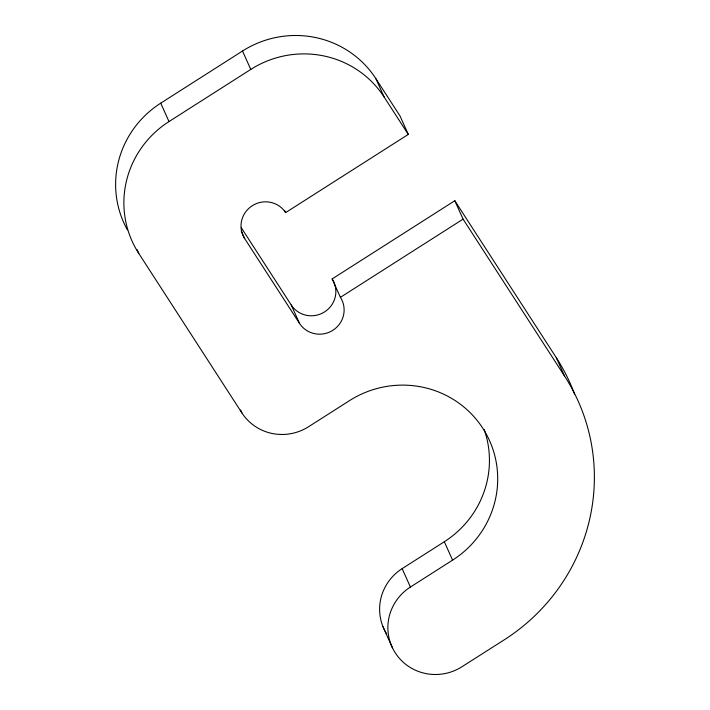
<?xml version="1.0" encoding="UTF-8"?>
<svg xmlns="http://www.w3.org/2000/svg" width="710" height="710" viewBox="0 0 710 710"><rect width="100%" height="100%" fill="white"/><g stroke="black" fill="none" stroke-linecap="round" stroke-linejoin="round"><path stroke-width="1.06" d="M386.524 633.702A48.493 47.437 -24.2 0 1 402.153 568.639L444.318 541.73A97.03 94.909 -24.2 0 0 484.158 429.443M241.249 230.927L244.728 238.675L299.514 323.405A24.255 23.732 -24.2 0 0 332.848 330.301A24.255 23.732 -24.2 0 0 340.409 297.339L332.138 278.932L454.808 200.735L556.321 357.725L564.592 376.123A194.07 189.827 -24.2 0 1 504.153 639.879L461.961 666.743A48.493 47.437 -24.2 0 1 395.319 652.943A48.493 47.437 -24.2 0 1 410.424 587.037L452.589 560.137A97.03 94.909 -24.2 0 0 482.809 428.263A97.03 94.909 -24.2 0 0 349.462 400.653L308.575 426.719A48.52 47.455 -24.2 0 1 241.906 412.918L138.778 253.434L137.039 249.565M127.436 229.925A97.03 94.909 -24.2 0 1 160.735 103.154L242.518 51.022A97.03 94.909 -24.2 0 1 375.856 78.624L400.032 116.005L408.294 134.412L285.624 212.609A24.255 23.732 -24.2 0 0 252.29 205.705A24.255 23.732 -24.2 0 0 244.728 238.675M138.778 253.434A97.03 94.909 -24.2 0 1 168.998 121.561L250.781 69.42A97.03 94.909 -24.2 0 1 384.128 97.03L408.294 134.412M340.409 297.339L463.08 219.133L454.808 200.735M463.08 219.133L564.592 376.123M241.276 227.724L291.242 304.998L299.514 323.405M375.856 78.624L384.128 97.03M242.518 51.022L250.781 69.42M444.318 541.73L452.589 560.137M284.754 210.675L285.624 212.609M402.153 568.639L410.424 587.037M160.735 103.154L168.998 121.561M382.947 626.619L392.417 647.751M240.601 410.007L241.906 412.918M333.594 281.533A24.255 23.732 -24.2 0 1 323.272 312.684A24.255 23.732 -24.2 0 1 291.242 304.998M332.138 278.932A24.255 23.732 -24.2 0 1 333.141 280.645M556.321 357.725A194.07 189.827 -24.2 0 1 574.541 394.094"/></g></svg>
